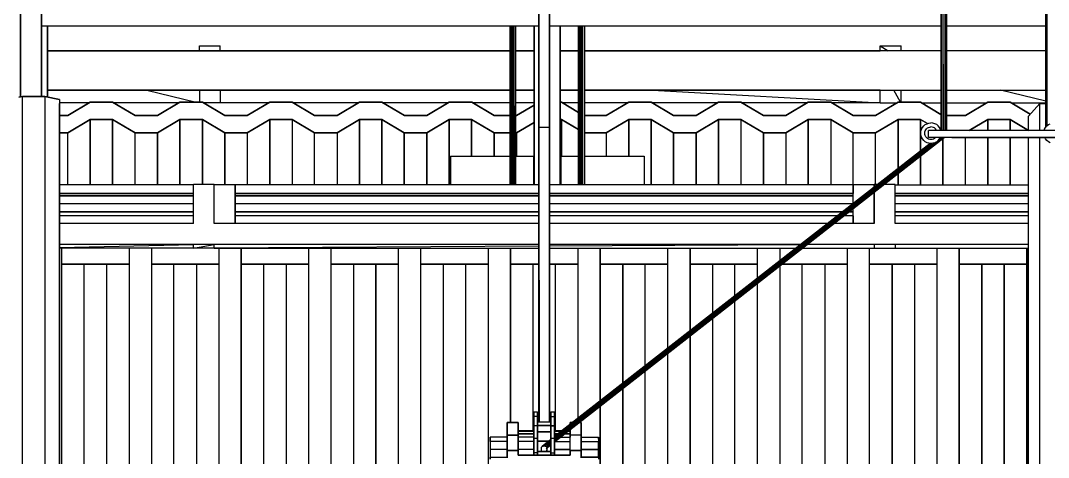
# Model space of a CAD drawing. Extents: x -32 to 51.8, y -51.6 to -5.5.
# Drawn here: x 13.273 to 17.199, y -44.382 to -42.713 of the extents above; entities that cross this region are included whole.
import ezdxf

# ---------------------------------------------------------------- set-up
doc = ezdxf.new("R2010")
doc.units = 0
doc.header["$MEASUREMENT"] = 0
doc.layers.get('0').update_dxf_attribs({"linetype": 'CONTINUOUS'})
doc.layers.add('hachures', color=5, linetype='CONTINUOUS')

msp = doc.modelspace()

# ---------------------------------------------------------------- linework, layer by layer
for p, q in [((16.7887, -38.574), (16.7879, -43.1327)), ((16.7918, -38.574), (16.7879, -43.1328)), ((16.792, -38.574), (16.7912, -43.1334)), ((16.7996, -38.574), (16.7912, -43.1334)), ((16.7999, -38.574), (16.7991, -43.1334)), ((16.7992, -43.1334), (16.8075, -38.574)), ((16.8071, -43.1334), (16.811, -38.574)), ((16.8071, -43.1334), (16.8079, -38.574)), ((16.8104, -43.1334), (16.8111, -38.574)), ((17.1877, -38.574), (17.1887, -43.1209)), ((17.1887, -43.1208), (17.1908, -38.574)), ((17.1909, -38.574), (17.192, -43.1169)), ((17.1986, -38.574), (17.1921, -43.1168)), ((15.253, -43.1207), (15.253, -41.2391)), ((15.253, -41.2391), (15.253, -43.1207)), ((15.2926, -43.1207), (15.2926, -41.2391)), ((15.2926, -41.2391), (15.2926, -43.1207)), ((15.253, -41.2813), (15.253, -43.0952)), ((13.2728, -42.4833), (13.2728, -43.0049)), ((13.2728, -42.4833), (13.2728, -43.0049)), ((13.2728, -43.0049), (13.2728, -42.4833)), ((15.253, -43.0952), (15.253, -42.5372)), ((13.3528, -42.6379), (13.3528, -43.0038)), ((13.3528, -43.0038), (13.3528, -42.6379)), ((13.3528, -42.6379), (13.3528, -43.0038)), ((15.253, -42.6379), (15.253, -43.1375)), ((13.2728, -42.7353), (13.2728, -42.7353)), ((15.253, -42.7353), (13.3528, -42.7353)), ((13.3758, -42.7353), (13.3758, -43.0059)), ((13.3758, -42.7353), (13.3758, -42.8292)), ((13.3758, -43.0059), (13.3758, -42.7353)), ((15.1423, -43.3413), (15.1423, -42.7353)), ((15.1434, -42.7353), (15.1437, -43.3413)), ((15.1456, -43.3413), (15.1456, -42.7353)), ((15.1483, -42.7353), (15.1488, -43.3413)), ((15.1536, -43.3413), (15.1536, -42.7353)), ((15.1562, -42.7353), (15.1568, -43.3413)), ((15.1615, -42.7353), (15.1615, -43.3413)), ((15.1626, -42.7353), (15.1629, -43.3413)), ((15.1648, -43.3413), (15.1648, -42.7353)), ((15.2343, -42.7353), (15.2343, -43.3413)), ((15.2343, -43.3413), (15.2343, -42.7353)), ((15.2343, -43.3413), (15.2343, -42.7353)), ((16.788, -42.7353), (15.2926, -42.7353)), ((15.3343, -42.7353), (15.3343, -43.3413)), ((15.3343, -43.3413), (15.3343, -42.7353)), ((15.4038, -43.3413), (15.4038, -42.7353)), ((15.4038, -43.3413), (15.4038, -42.7353)), ((15.4071, -42.7353), (15.4071, -43.3413)), ((15.4118, -43.3413), (15.4124, -42.7353)), ((15.415, -42.7353), (15.415, -43.3413)), ((15.415, -42.7353), (15.415, -43.3413)), ((15.4197, -43.3413), (15.4203, -42.7353)), ((15.4206, -43.3413), (15.4206, -42.7353)), ((15.4263, -42.7353), (15.4263, -43.3413)), ((15.4263, -42.7353), (15.4263, -43.3413)), ((17.1886, -42.7353), (16.8104, -42.7353)), ((13.3758, -42.8292), (13.3758, -42.9792)), ((14.0358, -42.8292), (13.3758, -42.8292)), ((13.3758, -42.9792), (13.3758, -42.8292)), ((13.3758, -42.8292), (14.0358, -42.8292)), ((13.9558, -42.8292), (13.9558, -42.8102)), ((13.9558, -42.8102), (14.0358, -42.8102)), ((14.0358, -42.8292), (14.0358, -42.8102)), ((14.1158, -42.8292), (14.0358, -42.8292)), ((14.0358, -42.8292), (14.1158, -42.8292)), ((15.1423, -42.8292), (14.1158, -42.8292)), ((14.1158, -42.8292), (15.1423, -42.8292)), ((15.2343, -42.8292), (15.1648, -42.8292)), ((15.1648, -42.8292), (15.2343, -42.8292)), ((15.4038, -42.8292), (15.3343, -42.8292)), ((15.3343, -42.8292), (15.4038, -42.8292)), ((16.4758, -42.8292), (15.4263, -42.8292)), ((15.4263, -42.8292), (16.4758, -42.8292)), ((16.5558, -42.8292), (16.4758, -42.8292)), ((16.4758, -42.8292), (16.5558, -42.8292)), ((16.5558, -42.8292), (16.5558, -42.8102)), ((16.5558, -42.8102), (16.5863, -42.8292)), ((16.5558, -42.8102), (16.6358, -42.8102)), ((16.7879, -42.8292), (16.5558, -42.8292)), ((16.6358, -42.8292), (16.6358, -42.8102)), ((17.1887, -42.8292), (16.8104, -42.8292)), ((13.3758, -42.9792), (14.0358, -42.9792)), ((14.0358, -42.9792), (13.3758, -42.9792)), ((13.3758, -42.9792), (13.3758, -43.0059)), ((13.7556, -42.9792), (13.9437, -43.0251)), ((13.9558, -42.9792), (13.9558, -43.0251)), ((14.0358, -42.9792), (14.1158, -42.9792)), ((14.1158, -42.9792), (14.0358, -42.9792)), ((14.0358, -42.9792), (14.0358, -43.028)), ((14.1158, -42.9792), (15.1423, -42.9792)), ((15.1423, -42.9792), (14.1158, -42.9792)), ((15.1648, -42.9792), (15.2343, -42.9792)), ((15.2343, -42.9792), (15.1648, -42.9792)), ((15.3343, -42.9792), (15.4038, -42.9792)), ((15.4038, -42.9792), (15.3343, -42.9792)), ((15.4263, -42.9792), (16.4758, -42.9792)), ((16.4758, -42.9792), (15.4263, -42.9792)), ((15.6862, -42.9792), (16.5558, -43.028)), ((16.4758, -42.9792), (16.5558, -42.9792)), ((16.5558, -42.9792), (16.4758, -42.9792)), ((16.5558, -42.9792), (16.7879, -42.9792)), ((16.5558, -43.028), (16.5558, -42.9792)), ((16.6341, -43.025), (16.6082, -42.9792)), ((16.6358, -43.025), (16.6358, -42.9792)), ((16.8104, -42.9792), (17.1887, -42.9792)), ((17.1887, -43.0214), (17.0156, -42.9792)), ((13.2662, -43.0058), (13.2804, -43.0038)), ((13.2804, -43.0038), (13.2662, -43.0058)), ((13.2804, -43.0038), (13.3661, -43.0038)), ((13.3661, -43.0038), (13.2804, -43.0038)), ((13.3661, -43.0038), (13.4214, -43.0156)), ((13.4214, -43.0156), (13.3661, -43.0038)), ((13.4214, -43.0156), (13.4214, -50.9044)), ((13.4214, -43.0156), (13.4215, -43.0307)), ((13.5338, -43.028), (13.4215, -43.028)), ((13.453, -43.0766), (13.5388, -43.0251)), ((13.5388, -43.0251), (13.453, -43.0766)), ((13.5388, -43.0251), (13.6245, -43.0251)), ((13.6245, -43.0251), (13.5388, -43.0251)), ((13.6245, -43.0251), (13.7102, -43.0766)), ((13.7102, -43.0766), (13.6245, -43.0251)), ((13.8767, -43.028), (13.6294, -43.028)), ((13.7959, -43.0766), (13.8816, -43.0251)), ((13.8816, -43.0251), (13.7959, -43.0766)), ((13.9673, -43.0251), (13.8816, -43.0251)), ((13.8816, -43.0251), (13.9673, -43.0251)), ((14.053, -43.0766), (13.9673, -43.0251)), ((13.9673, -43.0251), (14.053, -43.0766)), ((14.0358, -43.028), (13.9722, -43.028)), ((14.2195, -43.028), (14.0358, -43.028)), ((14.1388, -43.0766), (14.2245, -43.0251)), ((14.2245, -43.0251), (14.1388, -43.0766)), ((14.2245, -43.0251), (14.3102, -43.0251)), ((14.3102, -43.0251), (14.2245, -43.0251)), ((14.3102, -43.0251), (14.3959, -43.0766)), ((14.3959, -43.0766), (14.3102, -43.0251)), ((14.5624, -43.028), (14.3151, -43.028)), ((14.5673, -43.0251), (14.4816, -43.0766)), ((14.4816, -43.0766), (14.5673, -43.0251)), ((14.653, -43.0251), (14.5673, -43.0251)), ((14.5673, -43.0251), (14.653, -43.0251)), ((14.7388, -43.0766), (14.653, -43.0251)), ((14.653, -43.0251), (14.7388, -43.0766)), ((14.9053, -43.028), (14.658, -43.028)), ((14.8245, -43.0766), (14.9102, -43.0251)), ((14.9102, -43.0251), (14.8245, -43.0766)), ((14.9102, -43.0251), (14.9959, -43.0251)), ((14.9959, -43.0251), (14.9102, -43.0251)), ((14.9959, -43.0251), (15.0816, -43.0766)), ((15.0816, -43.0766), (14.9959, -43.0251)), ((15.1423, -43.028), (15.0008, -43.028)), ((15.2343, -43.028), (15.1648, -43.028)), ((15.3388, -43.0251), (15.3343, -43.0251)), ((15.3343, -43.0251), (15.3388, -43.0251)), ((15.4038, -43.0641), (15.3388, -43.0251)), ((15.3388, -43.0251), (15.4038, -43.0641)), ((15.4038, -43.028), (15.3437, -43.028)), ((15.591, -43.028), (15.4263, -43.028)), ((15.5102, -43.0766), (15.5959, -43.025)), ((15.5959, -43.0251), (15.5102, -43.0766)), ((15.5959, -43.025), (15.6816, -43.025)), ((15.6816, -43.0251), (15.5959, -43.0251)), ((15.6816, -43.025), (15.7673, -43.0766)), ((15.7673, -43.0766), (15.6816, -43.0251)), ((15.9338, -43.028), (15.6865, -43.028)), ((15.853, -43.0766), (15.9388, -43.025)), ((15.9388, -43.0251), (15.853, -43.0766)), ((15.9388, -43.025), (16.0245, -43.025)), ((16.0245, -43.0251), (15.9388, -43.0251)), ((16.0245, -43.025), (16.1102, -43.0766)), ((16.1102, -43.0766), (16.0245, -43.0251)), ((16.2767, -43.028), (16.0294, -43.028)), ((16.1959, -43.0766), (16.2816, -43.025)), ((16.2816, -43.0251), (16.1959, -43.0766)), ((16.2816, -43.025), (16.3673, -43.025)), ((16.3673, -43.0251), (16.2816, -43.0251)), ((16.3673, -43.025), (16.453, -43.0766)), ((16.453, -43.0766), (16.3673, -43.0251)), ((16.5558, -43.028), (16.3723, -43.028)), ((16.5388, -43.0766), (16.6245, -43.025)), ((16.6245, -43.0251), (16.5388, -43.0766)), ((16.5558, -43.028), (16.6195, -43.028)), ((16.6245, -43.025), (16.7102, -43.025)), ((16.7102, -43.0251), (16.6245, -43.0251)), ((16.7102, -43.025), (16.7879, -43.0717)), ((16.7879, -43.0718), (16.7102, -43.0251)), ((16.7151, -43.028), (16.7879, -43.028)), ((16.8104, -43.028), (16.9624, -43.028)), ((16.8816, -43.0765), (16.9673, -43.025)), ((16.9673, -43.0251), (16.8816, -43.0766)), ((16.9673, -43.025), (17.053, -43.025)), ((17.053, -43.0251), (16.9673, -43.0251)), ((17.053, -43.025), (17.1292, -43.0708)), ((17.1292, -43.0708), (17.053, -43.0251)), ((17.058, -43.028), (17.1887, -43.028)), ((13.4215, -43.0307), (13.4215, -50.9195)), ((13.4215, -50.9195), (13.4215, -43.0307)), ((15.1673, -43.0766), (15.2343, -43.0363)), ((15.2343, -43.0363), (15.1673, -43.0766)), ((15.253, -43.0952), (15.253, -43.0311)), ((17.1661, -43.0298), (17.1226, -43.0782)), ((17.1226, -43.0783), (17.1661, -43.0298)), ((17.1887, -43.0298), (17.1661, -43.0298)), ((17.1661, -43.1334), (17.1661, -43.0298)), ((17.1661, -43.0298), (17.1887, -43.0298)), ((13.4215, -43.0766), (13.453, -43.0766)), ((13.453, -43.0766), (13.4215, -43.0766)), ((13.4529, -43.1426), (13.5386, -43.0911)), ((13.5386, -43.0911), (13.4529, -43.1426)), ((13.6243, -43.0911), (13.5386, -43.0911)), ((13.5386, -43.0911), (13.6243, -43.0911)), ((13.5388, -43.0911), (13.5388, -43.0911)), ((13.5388, -43.0911), (13.5388, -43.0911)), ((13.7101, -43.1426), (13.6243, -43.0911)), ((13.6243, -43.0911), (13.7101, -43.1426)), ((13.6245, -43.0912), (13.6245, -43.0912)), ((13.6245, -43.0912), (13.6245, -43.0912)), ((13.7102, -43.0766), (13.7959, -43.0766)), ((13.7959, -43.0766), (13.7102, -43.0766)), ((13.8815, -43.0911), (13.7958, -43.1426)), ((13.7958, -43.1426), (13.8815, -43.0911)), ((13.9672, -43.0911), (13.8815, -43.0911)), ((13.8815, -43.0911), (13.9672, -43.0911)), ((13.8816, -43.0911), (13.8816, -43.0911)), ((13.8816, -43.0911), (13.8816, -43.0911)), ((14.0529, -43.1426), (13.9672, -43.0911)), ((13.9672, -43.0911), (14.0529, -43.1426)), ((13.9673, -43.0912), (13.9673, -43.0912)), ((14.053, -43.0766), (14.1388, -43.0766)), ((14.1388, -43.0766), (14.053, -43.0766)), ((14.1386, -43.1426), (14.2243, -43.0911)), ((14.2243, -43.0911), (14.1386, -43.1426)), ((14.2243, -43.0911), (14.3101, -43.0911)), ((14.3101, -43.0911), (14.2243, -43.0911)), ((14.2245, -43.0911), (14.2245, -43.0911)), ((14.3101, -43.0911), (14.3958, -43.1426)), ((14.3958, -43.1426), (14.3101, -43.0911)), ((14.3102, -43.0912), (14.3102, -43.0912)), ((14.3102, -43.0912), (14.3102, -43.0912)), ((14.4816, -43.0766), (14.3959, -43.0766)), ((14.3959, -43.0766), (14.4816, -43.0766)), ((14.4815, -43.1426), (14.5672, -43.0911)), ((14.5672, -43.0911), (14.4815, -43.1426)), ((14.6529, -43.0911), (14.5672, -43.0911)), ((14.5672, -43.0911), (14.6529, -43.0911)), ((14.5673, -43.0911), (14.5673, -43.0911)), ((14.7386, -43.1426), (14.6529, -43.0911)), ((14.6529, -43.0911), (14.7386, -43.1426)), ((14.653, -43.0912), (14.653, -43.0912)), ((14.7388, -43.0766), (14.8245, -43.0766)), ((14.8245, -43.0766), (14.7388, -43.0766)), ((14.9101, -43.0911), (14.8243, -43.1426)), ((14.8243, -43.1426), (14.9101, -43.0911)), ((14.9958, -43.0911), (14.9101, -43.0911)), ((14.9101, -43.0911), (14.9958, -43.0911)), ((14.9102, -43.0911), (14.9102, -43.0911)), ((14.9102, -43.0911), (14.9102, -43.0911)), ((15.0815, -43.1426), (14.9958, -43.0911)), ((14.9958, -43.0911), (15.0815, -43.1426)), ((14.9959, -43.0912), (14.9959, -43.0912)), ((14.9959, -43.0912), (14.9959, -43.0912)), ((15.0816, -43.0766), (15.1423, -43.0766)), ((15.1423, -43.0766), (15.0816, -43.0766)), ((15.1648, -43.0766), (15.1673, -43.0766)), ((15.1673, -43.0766), (15.1648, -43.0766)), ((15.1672, -43.1426), (15.2343, -43.1023)), ((15.2343, -43.1023), (15.1672, -43.1426)), ((15.253, -43.0952), (15.253, -43.0952)), ((15.253, -43.1375), (15.253, -43.0952)), ((15.3386, -43.0911), (15.3343, -43.0911)), ((15.3343, -43.0911), (15.3386, -43.0911)), ((15.3386, -43.2317), (15.3386, -43.0911)), ((15.3386, -43.0911), (15.4038, -43.1302)), ((15.4038, -43.1302), (15.3386, -43.0911)), ((15.3388, -43.0912), (15.3388, -43.0912)), ((15.4263, -43.0766), (15.5102, -43.0766)), ((15.5102, -43.0766), (15.4263, -43.0766)), ((15.5101, -43.1426), (15.5958, -43.0911)), ((15.5958, -43.0911), (15.5101, -43.1426)), ((15.6815, -43.0911), (15.5958, -43.0911)), ((15.5958, -43.0911), (15.6815, -43.0911)), ((15.5959, -43.0911), (15.5959, -43.0911)), ((15.5959, -43.0911), (15.5959, -43.0911)), ((15.7672, -43.1426), (15.6815, -43.0911)), ((15.6815, -43.0911), (15.7672, -43.1426)), ((15.6816, -43.0912), (15.6816, -43.0912)), ((15.6816, -43.0912), (15.6816, -43.0912)), ((15.7673, -43.0766), (15.853, -43.0766)), ((15.853, -43.0766), (15.7673, -43.0766)), ((15.9386, -43.0911), (15.8529, -43.1426)), ((15.8529, -43.1426), (15.9386, -43.0911)), ((15.9386, -43.0911), (16.0243, -43.0911)), ((16.0243, -43.0911), (15.9386, -43.0911)), ((15.9388, -43.0911), (15.9388, -43.0911)), ((15.9388, -43.0911), (15.9388, -43.0911)), ((16.0243, -43.0911), (16.1101, -43.1426)), ((16.1101, -43.1426), (16.0243, -43.0911)), ((16.0245, -43.0912), (16.0245, -43.0912)), ((16.0245, -43.0912), (16.0245, -43.0912)), ((16.1102, -43.0766), (16.1959, -43.0766)), ((16.1959, -43.0766), (16.1102, -43.0766)), ((16.1958, -43.1426), (16.2815, -43.0911)), ((16.2815, -43.0911), (16.1958, -43.1426)), ((16.2815, -43.0911), (16.3672, -43.0911)), ((16.3672, -43.0911), (16.2815, -43.0911)), ((16.2816, -43.0911), (16.2816, -43.0911)), ((16.2816, -43.0911), (16.2816, -43.0911)), ((16.3672, -43.0911), (16.4529, -43.1426)), ((16.4529, -43.1426), (16.3672, -43.0911)), ((16.3673, -43.0912), (16.3673, -43.0912)), ((16.3673, -43.0912), (16.3673, -43.0912)), ((16.453, -43.0766), (16.5388, -43.0766)), ((16.5388, -43.0766), (16.453, -43.0766)), ((16.5386, -43.1426), (16.6243, -43.0911)), ((16.6243, -43.0911), (16.5386, -43.1426)), ((16.7101, -43.0911), (16.6243, -43.0911)), ((16.6243, -43.0911), (16.7101, -43.0911)), ((16.6245, -43.0911), (16.6245, -43.0911)), ((16.7364, -43.1069), (16.7101, -43.0911)), ((16.7101, -43.212), (16.7101, -43.0911)), ((16.7101, -43.0911), (16.7364, -43.1069)), ((16.7102, -43.0912), (16.7102, -43.0912)), ((16.7102, -43.0912), (16.7102, -43.0912)), ((16.7283, -43.1109), (16.7351, -43.1073)), ((16.7351, -43.1073), (16.7425, -43.105)), ((16.7425, -43.105), (16.7502, -43.1043)), ((16.7579, -43.105), (16.7502, -43.1043)), ((16.7653, -43.1073), (16.7579, -43.105)), ((16.7721, -43.1109), (16.7653, -43.1073)), ((16.8104, -43.0765), (16.8816, -43.0765)), ((16.8816, -43.0766), (16.8104, -43.0766)), ((16.8967, -43.1334), (16.9672, -43.0911)), ((16.9672, -43.0911), (16.8967, -43.1334)), ((17.0529, -43.0911), (16.9672, -43.0911)), ((16.9672, -43.0911), (17.0529, -43.0911)), ((16.9673, -43.0911), (16.9673, -43.0911)), ((16.9673, -43.0911), (16.9673, -43.0911)), ((17.1226, -43.133), (17.0529, -43.0911)), ((17.0529, -43.0911), (17.1226, -43.133)), ((17.053, -43.0912), (17.053, -43.0912)), ((17.053, -43.0912), (17.053, -43.0912)), ((17.1226, -43.0782), (17.1226, -43.0783)), ((17.1226, -43.1334), (17.1226, -43.0783)), ((17.1988, -43.1109), (17.2056, -43.1073)), ((13.4215, -43.1426), (13.4529, -43.1426)), ((13.4529, -43.1426), (13.4215, -43.1426)), ((13.453, -43.1425), (13.453, -43.1425)), ((13.453, -43.1425), (13.453, -43.1425)), ((13.7958, -43.1426), (13.7101, -43.1426)), ((13.7101, -43.1426), (13.7958, -43.1426)), ((13.7102, -43.1426), (13.7102, -43.1426)), ((13.7102, -43.1426), (13.7102, -43.1426)), ((13.7959, -43.1425), (13.7959, -43.1425)), ((13.7959, -43.1425), (13.7959, -43.1425)), ((14.0529, -43.1426), (14.1386, -43.1426)), ((14.1386, -43.1426), (14.0529, -43.1426)), ((14.053, -43.1426), (14.053, -43.1426)), ((14.053, -43.1426), (14.053, -43.1426)), ((14.1388, -43.1425), (14.1388, -43.1425)), ((14.1388, -43.1425), (14.1388, -43.1425)), ((14.3958, -43.1426), (14.4815, -43.1426)), ((14.4815, -43.1426), (14.3958, -43.1426)), ((14.3959, -43.1426), (14.3959, -43.1426)), ((14.3959, -43.1426), (14.3959, -43.1426)), ((14.4816, -43.1425), (14.4816, -43.1425)), ((14.8243, -43.1426), (14.7386, -43.1426)), ((14.7386, -43.1426), (14.8243, -43.1426)), ((14.7388, -43.1426), (14.7388, -43.1426)), ((14.7388, -43.1426), (14.7388, -43.1426)), ((14.8245, -43.1425), (14.8245, -43.1425)), ((14.8245, -43.1425), (14.8245, -43.1425)), ((15.0815, -43.2317), (15.0815, -43.1426)), ((15.0815, -43.1426), (15.1423, -43.1426)), ((15.1423, -43.1426), (15.0815, -43.1426)), ((15.0816, -43.1426), (15.0816, -43.1426)), ((15.0816, -43.1426), (15.0816, -43.1426)), ((15.1648, -43.1426), (15.1672, -43.1426)), ((15.1672, -43.1426), (15.1648, -43.1426)), ((15.1672, -43.1426), (15.1672, -43.2317)), ((15.1673, -43.1425), (15.1673, -43.1425)), ((15.1673, -43.1425), (15.1673, -43.1425)), ((15.253, -43.1207), (15.253, -44.2463)), ((15.253, -43.1375), (15.253, -43.1629)), ((15.253, -43.1629), (15.253, -43.1375)), ((15.2531, -44.2463), (15.253, -43.1207)), ((15.253, -43.1207), (15.2926, -43.1207)), ((15.2926, -44.2463), (15.2926, -43.1207)), ((15.2926, -43.1207), (15.2926, -44.2463)), ((15.4263, -43.1426), (15.5101, -43.1426)), ((15.5101, -43.1426), (15.4263, -43.1426)), ((15.5102, -43.1425), (15.5102, -43.1425)), ((15.5102, -43.1425), (15.5102, -43.1425)), ((15.8529, -43.1426), (15.7672, -43.1426)), ((15.7672, -43.1426), (15.8529, -43.1426)), ((15.7673, -43.1426), (15.7673, -43.1426)), ((15.7673, -43.1426), (15.7673, -43.1426)), ((15.853, -43.1425), (15.853, -43.1425)), ((15.853, -43.1425), (15.853, -43.1425)), ((16.1101, -43.1426), (16.1958, -43.1426)), ((16.1958, -43.1426), (16.1101, -43.1426)), ((16.1102, -43.1426), (16.1102, -43.1426)), ((16.1102, -43.1426), (16.1102, -43.1426)), ((16.1959, -43.1425), (16.1959, -43.1425)), ((16.1959, -43.1425), (16.1959, -43.1425)), ((16.4529, -43.1426), (16.5386, -43.1426)), ((16.5386, -43.1426), (16.4529, -43.1426)), ((16.453, -43.1426), (16.453, -43.1426)), ((16.453, -43.1426), (16.453, -43.1426)), ((16.5388, -43.1425), (16.5388, -43.1425)), ((16.5388, -43.1425), (16.5388, -43.1425)), ((16.7108, -43.1437), (16.7116, -43.136)), ((16.7116, -43.1514), (16.7108, -43.1437)), ((16.7116, -43.136), (16.7138, -43.1286)), ((16.7138, -43.1286), (16.7174, -43.1218)), ((16.7174, -43.1218), (16.7223, -43.1158)), ((16.7223, -43.1158), (16.7283, -43.1109)), ((16.7262, -43.1437), (16.7267, -43.139)), ((16.7267, -43.1484), (16.7262, -43.1437)), ((16.7267, -43.139), (16.7281, -43.1345)), ((16.7281, -43.1345), (16.7303, -43.1304)), ((16.7303, -43.1304), (16.7333, -43.1268)), ((16.7333, -43.1268), (16.7369, -43.1238)), ((16.7369, -43.1238), (16.741, -43.1216)), ((16.741, -43.1216), (16.7455, -43.1202)), ((17.2404, -43.1334), (16.741, -43.1334)), ((16.741, -43.1605), (16.741, -43.1334)), ((16.7455, -43.1202), (16.7502, -43.1197)), ((16.7549, -43.1202), (16.7502, -43.1197)), ((16.7594, -43.1216), (16.7549, -43.1202)), ((16.7636, -43.1238), (16.7594, -43.1216)), ((16.7672, -43.1268), (16.7636, -43.1238)), ((16.7702, -43.1304), (16.7672, -43.1268)), ((16.7718, -43.1334), (16.7702, -43.1304)), ((16.7781, -43.1158), (16.7721, -43.1109)), ((16.783, -43.1218), (16.7781, -43.1158)), ((16.7866, -43.1286), (16.783, -43.1218)), ((16.7881, -43.1334), (16.7866, -43.1286)), ((17.1828, -43.1334), (17.1843, -43.1286)), ((17.1843, -43.1286), (17.188, -43.1218)), ((17.188, -43.1218), (17.1929, -43.1158)), ((17.1929, -43.1158), (17.1988, -43.1109)), ((15.253, -44.2463), (15.253, -43.1629)), ((15.253, -43.1629), (15.2531, -44.2463)), ((15.3127, -44.323), (16.8002, -43.1605)), ((15.3127, -44.3216), (16.8002, -43.1605)), ((15.3127, -44.3216), (16.7994, -43.1605)), ((15.3127, -44.3151), (16.7993, -43.1605)), ((16.77, -43.1776), (15.3127, -44.315)), ((15.3127, -44.3074), (16.7692, -43.178)), ((16.7535, -43.1828), (15.3127, -44.3028)), ((15.3127, -44.3072), (16.7537, -43.1828)), ((16.7474, -43.1829), (15.3127, -44.3026)), ((16.7138, -43.1588), (16.7116, -43.1514)), ((16.7174, -43.1656), (16.7138, -43.1588)), ((16.7223, -43.1716), (16.7174, -43.1656)), ((16.7283, -43.1765), (16.7223, -43.1716)), ((16.7281, -43.1529), (16.7267, -43.1484)), ((16.7303, -43.157), (16.7281, -43.1529)), ((16.7351, -43.1801), (16.7283, -43.1765)), ((16.7333, -43.1607), (16.7303, -43.157)), ((16.7369, -43.1637), (16.7333, -43.1607)), ((16.7425, -43.1824), (16.7351, -43.1801)), ((16.741, -43.1659), (16.7369, -43.1637)), ((17.1535, -43.1605), (16.741, -43.1605)), ((16.8177, -43.1605), (16.741, -43.1605)), ((16.7455, -43.1672), (16.741, -43.1659)), ((16.7502, -43.1831), (16.7425, -43.1824)), ((16.7502, -43.1677), (16.7455, -43.1672)), ((16.7549, -43.1672), (16.7502, -43.1677)), ((16.7579, -43.1824), (16.7502, -43.1831)), ((16.7594, -43.1659), (16.7549, -43.1672)), ((16.7653, -43.1801), (16.7579, -43.1824)), ((16.7636, -43.1637), (16.7594, -43.1659)), ((16.7672, -43.1607), (16.7636, -43.1637)), ((16.7721, -43.1765), (16.7653, -43.1801)), ((16.7673, -43.1605), (16.7672, -43.1607)), ((16.7781, -43.1716), (16.7721, -43.1765)), ((16.7781, -43.1716), (16.783, -43.1656)), ((16.792, -43.1605), (16.7787, -43.1708)), ((16.7791, -43.1704), (16.7919, -43.1605)), ((16.783, -43.1656), (16.7857, -43.1605)), ((16.8293, -43.1605), (17.1535, -43.1605)), ((17.1227, -46.7961), (17.1226, -43.1605)), ((17.1638, -43.1605), (17.1535, -43.1605)), ((17.1535, -43.1605), (17.1638, -43.1605)), ((17.2404, -43.1605), (17.1638, -43.1605)), ((17.1638, -43.1605), (17.2404, -43.1605)), ((17.1661, -46.7477), (17.1661, -43.1605)), ((17.188, -43.1656), (17.1852, -43.1605)), ((17.1929, -43.1716), (17.188, -43.1656)), ((17.1988, -43.1765), (17.1929, -43.1716)), ((17.2056, -43.1801), (17.1988, -43.1765)), ((14.9144, -43.3413), (14.9144, -43.2317)), ((14.9144, -43.2317), (14.9144, -43.3413)), ((14.9144, -43.2317), (14.9144, -43.2317)), ((14.9144, -43.3413), (14.9144, -43.2317)), ((14.9144, -43.2317), (15.1423, -43.2317)), ((14.9144, -43.2317), (14.9144, -43.2317)), ((15.1648, -43.2317), (15.2324, -43.2317)), ((15.2324, -43.2317), (15.2324, -43.3413)), ((15.2324, -43.2317), (15.2324, -43.3413)), ((15.3362, -43.2317), (15.4038, -43.2317)), ((15.3362, -43.3413), (15.3362, -43.2317)), ((15.3362, -43.2317), (15.3362, -43.2317)), ((15.3362, -43.3413), (15.3362, -43.2317)), ((15.3362, -43.2317), (15.3362, -43.3413)), ((15.3362, -43.2317), (15.3362, -43.2317)), ((15.4263, -43.2317), (15.6542, -43.2317)), ((15.6542, -43.2317), (15.6542, -43.3413)), ((16.6243, -43.2979), (16.6243, -43.3413)), ((13.9328, -43.3413), (13.4215, -43.3413)), ((13.9328, -43.4889), (13.9328, -43.3396)), ((14.0128, -43.3396), (13.9328, -43.3396)), ((14.0128, -43.4889), (14.0128, -43.3396)), ((14.0928, -43.3413), (14.0128, -43.3413)), ((15.2531, -43.3413), (14.0928, -43.3413)), ((14.0928, -43.4889), (14.0928, -43.3413)), ((14.0928, -43.3413), (14.0928, -43.4889)), ((16.4528, -43.3413), (15.2926, -43.3413)), ((16.4528, -43.3413), (16.4528, -43.3413)), ((16.5328, -43.3413), (16.4528, -43.3413)), ((16.4528, -43.3413), (16.4528, -43.3413)), ((16.4528, -43.3413), (16.4528, -43.3413)), ((16.4528, -43.4128), (16.4528, -43.3413)), ((16.4528, -43.3738), (16.4528, -43.3413)), ((16.4528, -43.3413), (16.4528, -43.3738)), ((16.5466, -43.3396), (16.5328, -43.3396)), ((16.5328, -43.3503), (16.5328, -43.3396)), ((16.5328, -43.3413), (16.5328, -43.3413)), ((16.5328, -43.3503), (16.5328, -43.3413)), ((16.5328, -43.3413), (16.5328, -43.3503)), ((16.6128, -43.3396), (16.5711, -43.3396)), ((16.6128, -43.4889), (16.6128, -43.3396)), ((16.6128, -43.3413), (17.1226, -43.3413)), ((13.9328, -43.3738), (13.4215, -43.3738)), ((13.4215, -43.3738), (13.9328, -43.3738)), ((15.2531, -43.3738), (14.0928, -43.3738)), ((14.0928, -43.3738), (15.2531, -43.3738)), ((16.4528, -43.3738), (15.2926, -43.3738)), ((15.2926, -43.3738), (16.4528, -43.3738)), ((16.5328, -43.4889), (16.5328, -43.3695)), ((16.5328, -43.3695), (16.5328, -43.4889)), ((16.5328, -43.4889), (16.5328, -43.3695)), ((16.5328, -43.3738), (16.5328, -43.3738)), ((16.5328, -43.3738), (16.5328, -43.3738)), ((17.1226, -43.3738), (16.6128, -43.3738)), ((16.6128, -43.3738), (17.1226, -43.3738)), ((13.9328, -43.3834), (13.4215, -43.3834)), ((13.4215, -43.3834), (13.9328, -43.3834)), ((13.4215, -43.4123), (13.9328, -43.4123)), ((15.2531, -43.3834), (14.0928, -43.3834)), ((14.0928, -43.3834), (15.2531, -43.3834)), ((14.0928, -43.4123), (15.2531, -43.4123)), ((16.4528, -43.3834), (15.2926, -43.3834)), ((15.2926, -43.3834), (16.4528, -43.3834)), ((15.2926, -43.4123), (16.4528, -43.4123)), ((16.5328, -43.3834), (16.5328, -43.3834)), ((16.5328, -43.3834), (16.5328, -43.3834)), ((16.5328, -43.4123), (16.5328, -43.4123)), ((17.1226, -43.3834), (16.6128, -43.3834)), ((16.6128, -43.3834), (17.1226, -43.3834)), ((16.6128, -43.4123), (17.1226, -43.4123)), ((13.4215, -43.4435), (13.9328, -43.4435)), ((13.9328, -43.4435), (13.4215, -43.4435)), ((13.9328, -43.4588), (13.4215, -43.4588)), ((14.0928, -43.4435), (15.2531, -43.4435)), ((15.2531, -43.4435), (14.0928, -43.4435)), ((15.2531, -43.4588), (14.0928, -43.4588)), ((15.2926, -43.4435), (16.4134, -43.4435)), ((16.4134, -43.4435), (15.2926, -43.4435)), ((16.3939, -43.4588), (15.2926, -43.4588)), ((16.4528, -43.4588), (16.4185, -43.4588)), ((16.4381, -43.4435), (16.4528, -43.4435)), ((16.4528, -43.4435), (16.4381, -43.4435)), ((16.4528, -43.4889), (16.4528, -43.432)), ((16.4528, -43.4889), (16.4528, -43.4588)), ((16.4528, -43.4588), (16.4528, -43.4889)), ((16.5328, -43.4435), (16.5328, -43.4435)), ((16.5328, -43.4435), (16.5328, -43.4435)), ((16.5328, -43.4588), (16.5328, -43.4588)), ((16.6128, -43.4435), (17.1226, -43.4435)), ((17.1226, -43.4435), (16.6128, -43.4435)), ((17.1226, -43.4588), (16.6128, -43.4588)), ((13.9328, -43.4889), (13.4215, -43.4889)), ((15.2531, -43.4889), (14.0128, -43.4889)), ((16.3552, -43.4889), (15.2926, -43.4889)), ((16.5328, -43.4889), (16.38, -43.4889)), ((17.1226, -43.4889), (16.6128, -43.4889)), ((13.4215, -43.5809), (13.9328, -43.5686)), ((13.9328, -43.5686), (13.4215, -43.5686)), ((13.9328, -43.5826), (13.9328, -43.5686)), ((14.0128, -43.5686), (13.9328, -43.5686)), ((13.9328, -43.5826), (14.0128, -43.5686)), ((14.0128, -43.5826), (14.0128, -43.5686)), ((15.2531, -43.5686), (14.0128, -43.5686)), ((15.2531, -43.5757), (14.0128, -43.5826)), ((16.2532, -43.5686), (15.2926, -43.5686)), ((16.2512, -43.5702), (15.2926, -43.5755)), ((16.5328, -43.5686), (16.2762, -43.57)), ((16.5328, -43.5686), (16.278, -43.5686)), ((16.6128, -43.5686), (16.5328, -43.5686)), ((16.5328, -43.5686), (16.5328, -43.5826)), ((16.6128, -43.5686), (16.6128, -43.5826)), ((17.1226, -43.5686), (16.6128, -43.5686)), ((13.9328, -43.5826), (13.4215, -43.5826)), ((14.0128, -43.5826), (13.9328, -43.5826)), ((14.0128, -43.5826), (15.2531, -43.5826)), ((15.1442, -43.5826), (15.1442, -44.249)), ((15.2926, -43.5826), (16.2352, -43.5826)), ((16.2601, -43.5826), (16.5328, -43.5826)), ((16.5328, -43.5826), (16.6128, -43.5826)), ((16.6128, -43.5826), (17.1226, -43.5826)), ((17.1157, -46.1169), (17.1157, -43.5826)), ((13.6871, -43.6442), (13.4299, -43.6442)), ((13.4299, -43.6442), (13.6871, -43.6442)), ((14.0299, -43.6442), (13.7728, -43.6442)), ((13.7728, -43.6442), (14.0299, -43.6442)), ((14.3728, -43.6442), (14.1157, -43.6442)), ((14.1157, -43.6442), (14.3728, -43.6442)), ((14.7157, -43.6442), (14.4585, -43.6442)), ((14.4585, -43.6442), (14.7157, -43.6442)), ((15.0585, -43.6442), (14.8014, -43.6442)), ((14.8014, -43.6442), (15.0585, -43.6442)), ((15.2531, -43.6442), (15.1442, -43.6442)), ((15.1442, -43.6442), (15.2531, -43.6442)), ((15.4014, -43.6442), (15.2926, -43.6442)), ((15.2926, -43.6442), (15.4014, -43.6442)), ((15.7442, -43.6442), (15.4871, -43.6442)), ((15.4871, -43.6442), (15.7442, -43.6442)), ((16.0871, -43.6442), (15.83, -43.6442)), ((15.83, -43.6442), (16.0871, -43.6442)), ((16.43, -43.6442), (16.1812, -43.6442)), ((16.1812, -43.6442), (16.43, -43.6442)), ((16.7728, -43.6442), (16.5157, -43.6442)), ((16.5157, -43.6442), (16.7728, -43.6442)), ((17.1157, -43.6442), (16.8585, -43.6442)), ((16.8585, -43.6442), (17.1157, -43.6442)), ((15.2327, -44.2076), (15.2471, -44.2076)), ((15.2327, -44.2262), (15.2327, -44.2076)), ((15.2327, -44.2076), (15.2327, -44.2127)), ((15.2327, -44.2076), (15.2327, -44.2262)), ((15.2327, -44.2127), (15.2327, -44.2358)), ((15.2471, -44.2262), (15.2327, -44.2262)), ((15.2327, -44.2609), (15.2327, -44.2262)), ((15.2327, -44.2262), (15.2327, -44.2609)), ((15.2327, -44.2358), (15.2327, -44.2358)), ((15.2327, -44.2358), (15.2327, -44.2778)), ((15.2471, -44.2076), (15.2471, -44.2262)), ((15.2471, -44.2262), (15.2471, -44.2076)), ((15.2471, -44.2262), (15.2471, -44.2609)), ((15.2471, -44.2609), (15.2471, -44.2262)), ((15.2471, -44.2463), (15.2982, -44.2463)), ((15.2982, -44.2076), (15.3127, -44.2076)), ((15.2982, -44.2262), (15.2982, -44.2076)), ((15.2982, -44.2076), (15.2982, -44.2127)), ((15.2982, -44.2127), (15.2982, -44.2076)), ((15.2982, -44.2076), (15.2982, -44.2262)), ((15.2982, -44.2127), (15.2982, -44.2127)), ((15.2982, -44.2358), (15.2982, -44.2127)), ((15.2982, -44.2127), (15.2982, -44.2127)), ((15.2982, -44.2127), (15.2982, -44.2358)), ((15.2982, -44.2262), (15.3127, -44.2262)), ((15.2982, -44.2609), (15.2982, -44.2262)), ((15.2982, -44.2262), (15.2982, -44.2609)), ((15.2982, -44.2463), (15.2982, -44.2358)), ((15.2982, -44.2358), (15.2982, -44.2358)), ((15.2982, -44.2358), (15.2982, -44.2358)), ((15.2982, -44.2358), (15.2982, -44.2463)), ((15.2982, -44.2463), (15.2982, -44.2598)), ((15.3127, -44.2076), (15.3127, -44.2262)), ((15.3127, -44.2262), (15.3127, -44.2076)), ((15.3127, -44.2262), (15.3127, -44.2609)), ((15.3127, -44.2609), (15.3127, -44.2262)), ((15.1314, -44.2619), (15.1314, -44.249)), ((15.1314, -44.249), (15.1733, -44.249)), ((15.1314, -44.249), (15.1314, -44.2619)), ((15.1733, -44.249), (15.1314, -44.249)), ((15.1314, -44.249), (15.1314, -44.3045)), ((15.1314, -44.2972), (15.1314, -44.2619)), ((15.1314, -44.2619), (15.1314, -44.2972)), ((15.1314, -44.2807), (15.1314, -44.2807)), ((15.1314, -44.2807), (15.1314, -44.3045)), ((15.1314, -44.2918), (15.1314, -44.2814)), ((15.1314, -44.2814), (15.1314, -44.2814)), ((15.1733, -44.2619), (15.1733, -44.249)), ((15.1733, -44.249), (15.1733, -44.2619)), ((15.1733, -44.2972), (15.1733, -44.2619)), ((15.1733, -44.2619), (15.1733, -44.2619)), ((15.1733, -44.2619), (15.1733, -44.2972)), ((15.2327, -44.2807), (15.1733, -44.2807)), ((15.1733, -44.2814), (15.2327, -44.2814)), ((15.2471, -44.2609), (15.2327, -44.2609)), ((15.2327, -44.3103), (15.2327, -44.2609)), ((15.2327, -44.2778), (15.2327, -44.2609)), ((15.2327, -44.2609), (15.2327, -44.3103)), ((15.2327, -44.2778), (15.2327, -44.2778)), ((15.2327, -44.2778), (15.2327, -44.3045)), ((15.2327, -44.329), (15.2327, -44.2778)), ((15.2982, -44.2598), (15.2471, -44.2598)), ((15.2471, -44.2598), (15.2982, -44.2598)), ((15.2471, -44.2609), (15.2471, -44.3103)), ((15.2471, -44.3103), (15.2471, -44.2609)), ((15.2471, -44.2848), (15.2982, -44.2848)), ((15.2982, -44.2848), (15.2471, -44.2848)), ((15.2982, -44.2609), (15.3127, -44.2609)), ((15.2982, -44.3103), (15.2982, -44.2609)), ((15.3127, -44.2609), (15.2982, -44.2609)), ((15.2982, -44.2609), (15.2982, -44.3103)), ((15.3127, -44.2609), (15.3127, -44.2609)), ((15.3127, -44.2609), (15.3127, -44.3103)), ((15.3127, -44.3103), (15.3127, -44.2609)), ((15.3407, -44.2807), (15.3127, -44.2807)), ((15.3127, -44.2814), (15.3399, -44.2814)), ((15.3659, -44.2814), (15.3724, -44.2814)), ((15.3724, -44.2807), (15.3668, -44.2807)), ((15.3813, -44.249), (15.3724, -44.249)), ((15.3724, -44.249), (15.3724, -44.256)), ((15.3724, -44.256), (15.3724, -44.249)), ((15.3724, -44.249), (15.3813, -44.249)), ((15.3724, -44.2763), (15.3724, -44.3045)), ((15.3724, -44.2763), (15.3724, -44.2972)), ((15.3724, -44.2972), (15.3724, -44.2763)), ((15.3724, -44.2807), (15.3724, -44.2807)), ((15.3724, -44.2814), (15.3724, -44.2814)), ((15.4143, -44.249), (15.4073, -44.249)), ((15.4073, -44.249), (15.4143, -44.249)), ((15.4143, -44.249), (15.4143, -44.2619)), ((15.4143, -44.2619), (15.4143, -44.249)), ((15.4143, -44.249), (15.4143, -44.2972)), ((15.4143, -44.2619), (15.4143, -44.2972)), ((15.4143, -44.2972), (15.4143, -44.2619)), ((15.4143, -44.2918), (15.4143, -44.2807)), ((15.4143, -44.2807), (15.4143, -44.2972)), ((15.066, -44.3045), (15.066, -44.3207)), ((15.1314, -44.3045), (15.066, -44.3045)), ((15.066, -44.3045), (15.066, -44.313)), ((15.066, -44.3207), (15.066, -44.3045)), ((15.066, -44.313), (15.066, -44.313)), ((15.066, -44.313), (15.066, -44.313)), ((15.066, -44.313), (15.066, -44.3414)), ((15.066, -44.3207), (15.066, -44.3522)), ((15.1314, -44.3207), (15.066, -44.3207)), ((15.1733, -44.2972), (15.1314, -44.2972)), ((15.1314, -44.3551), (15.1314, -44.2972)), ((15.1314, -44.2972), (15.1733, -44.2972)), ((15.1314, -44.2972), (15.1314, -44.2972)), ((15.1314, -44.2972), (15.1314, -44.3551)), ((15.2327, -44.2918), (15.1733, -44.2918)), ((15.1733, -44.2918), (15.2327, -44.2918)), ((15.1733, -44.3551), (15.1733, -44.2972)), ((15.1733, -44.2972), (15.1733, -44.2972)), ((15.1733, -44.2972), (15.1733, -44.3551)), ((15.2327, -44.3045), (15.1733, -44.3045)), ((15.2327, -44.3207), (15.1733, -44.3207)), ((15.2327, -44.313), (15.2327, -44.3045)), ((15.2327, -44.3045), (15.2327, -44.3207)), ((15.2471, -44.3103), (15.2327, -44.3103)), ((15.2327, -44.3646), (15.2327, -44.3103)), ((15.2327, -44.3103), (15.2327, -44.3646)), ((15.2327, -44.3207), (15.2327, -44.3522)), ((15.2471, -44.3646), (15.2471, -44.3103)), ((15.2471, -44.3103), (15.2471, -44.3646)), ((15.2898, -44.3205), (15.2471, -44.3205)), ((15.2471, -44.3205), (15.2898, -44.3205)), ((15.2982, -44.3139), (15.265, -44.3398)), ((15.2982, -44.314), (15.265, -44.3398)), ((15.273, -44.3381), (15.2982, -44.3184)), ((15.273, -44.3381), (15.2982, -44.3185)), ((15.3127, -44.3103), (15.2982, -44.3103)), ((15.2982, -44.3646), (15.2982, -44.3103)), ((15.2982, -44.3103), (15.2982, -44.3646)), ((15.3265, -44.2918), (15.3127, -44.2918)), ((15.3127, -44.2918), (15.3265, -44.2918)), ((15.3127, -44.3103), (15.3127, -44.3646)), ((15.3127, -44.3646), (15.3127, -44.3103)), ((15.3156, -44.3207), (15.3724, -44.3207)), ((15.3364, -44.3045), (15.3724, -44.3045)), ((15.3724, -44.2918), (15.3526, -44.2918)), ((15.3526, -44.2918), (15.3724, -44.2918)), ((15.3724, -44.3045), (15.3724, -44.2918)), ((15.3724, -44.2918), (15.3724, -44.3045)), ((15.3724, -44.3551), (15.3724, -44.2972)), ((15.4143, -44.2972), (15.3724, -44.2972)), ((15.4143, -44.2972), (15.4143, -44.3551)), ((15.4143, -44.3551), (15.4143, -44.2972)), ((15.4143, -44.3045), (15.4797, -44.3045)), ((15.4143, -44.3207), (15.4797, -44.3207)), ((15.4797, -44.3045), (15.4797, -44.3207)), ((15.4797, -44.313), (15.4797, -44.3045)), ((15.4797, -44.3207), (15.4797, -44.3522)), ((15.4797, -44.3522), (15.4797, -44.3207)), ((15.066, -44.3414), (15.066, -44.3414)), ((15.066, -44.3414), (15.066, -44.3729)), ((15.066, -44.3522), (15.066, -44.3806)), ((15.1314, -44.3522), (15.066, -44.3522)), ((15.1733, -44.3551), (15.1314, -44.3551)), ((15.1314, -44.3551), (15.1314, -44.3735)), ((15.1314, -44.3739), (15.1314, -44.3555)), ((15.1314, -44.3555), (15.1733, -44.3555)), ((15.2327, -44.3522), (15.1733, -44.3522)), ((15.1733, -44.3735), (15.1733, -44.3551)), ((15.1733, -44.3555), (15.1733, -44.3735)), ((15.2327, -44.329), (15.2327, -44.329)), ((15.2327, -44.3735), (15.2327, -44.329)), ((15.2327, -44.3522), (15.2327, -44.3735)), ((15.2982, -44.3596), (15.2471, -44.3596)), ((15.2471, -44.3596), (15.2982, -44.3596)), ((15.2617, -44.3438), (15.265, -44.3398)), ((15.2617, -44.3438), (15.2617, -44.3596)), ((15.265, -44.3398), (15.273, -44.3381)), ((15.273, -44.3381), (15.2809, -44.3398)), ((15.2982, -44.3263), (15.2809, -44.3398)), ((15.2809, -44.3398), (15.2982, -44.3264)), ((15.2809, -44.3478), (15.2982, -44.3343)), ((15.2809, -44.3398), (15.2842, -44.3438)), ((15.2842, -44.3438), (15.2809, -44.3478)), ((15.2835, -44.3596), (15.2841, -44.3453)), ((15.2842, -44.3438), (15.2982, -44.3329)), ((15.2842, -44.3438), (15.2982, -44.3329)), ((15.2842, -44.3596), (15.2842, -44.3452)), ((15.2982, -44.3343), (15.2982, -44.3596)), ((15.3127, -44.3522), (15.3724, -44.3522)), ((15.3724, -44.3522), (15.3127, -44.3522)), ((15.3724, -44.3551), (15.3724, -44.3735)), ((15.4143, -44.3551), (15.3724, -44.3551)), ((15.3724, -44.3735), (15.3724, -44.3555)), ((15.3724, -44.3555), (15.4143, -44.3555)), ((15.4143, -44.3522), (15.4797, -44.3522)), ((15.4797, -44.3522), (15.4143, -44.3522)), ((15.4143, -44.3735), (15.4143, -44.3551)), ((15.4143, -44.3555), (15.4143, -44.3739)), ((15.4797, -44.3522), (15.4797, -44.3522)), ((15.4797, -44.3522), (15.4797, -44.3806)), ((15.4797, -44.3806), (15.4797, -44.3522)), ((15.066, -44.3729), (15.066, -44.3729)), ((15.066, -44.3729), (15.066, -44.3892)), ((15.066, -44.3806), (15.066, -44.3892)), ((15.066, -44.3806), (15.1314, -44.3806)), ((15.066, -44.3892), (15.066, -44.3806)), ((15.1314, -44.3735), (15.1314, -44.3838)), ((15.1314, -44.3838), (15.1314, -44.3739)), ((15.2531, -44.3735), (15.1733, -44.3735)), ((15.1733, -44.3735), (15.1733, -44.3739)), ((15.1733, -44.3739), (15.2531, -44.3739)), ((15.2471, -44.3646), (15.2327, -44.3646)), ((15.2327, -44.3735), (15.2327, -44.3646)), ((15.2327, -44.3646), (15.2327, -44.3735)), ((15.2471, -44.3735), (15.2471, -44.3646)), ((15.2471, -44.3646), (15.2471, -44.3735)), ((15.2926, -44.3735), (15.2531, -44.3735)), ((15.2531, -44.3739), (15.2926, -44.3739)), ((15.3724, -44.3735), (15.2926, -44.3735)), ((15.2926, -44.3739), (15.3724, -44.3739)), ((15.2982, -44.3646), (15.3127, -44.3646)), ((15.2982, -44.3735), (15.2982, -44.3646)), ((15.2982, -44.3646), (15.2982, -44.3735)), ((15.3127, -44.3646), (15.3127, -44.3735)), ((15.3127, -44.3735), (15.3127, -44.3646)), ((15.3724, -44.3735), (15.3724, -44.3739)), ((15.4143, -44.3838), (15.4143, -44.3735)), ((15.4143, -44.3739), (15.4143, -44.3838)), ((15.4797, -44.3806), (15.4143, -44.3806)), ((15.4143, -44.3806), (15.4797, -44.3806)), ((15.4797, -44.3806), (15.4797, -44.3892))]:
    msp.add_line(p, q)
at = {"layer": 'hachures'}
for p, q in [((13.2804, -50.8926), (13.2804, -43.0038)), ((13.3661, -43.0038), (13.3661, -50.8926)), ((13.5386, -43.0911), (13.5386, -43.3413)), ((13.5386, -43.3413), (13.5386, -43.0911)), ((13.6243, -43.3413), (13.6243, -43.0911)), ((13.6243, -43.0911), (13.6243, -43.3413)), ((13.8815, -43.3413), (13.8815, -43.0911)), ((13.8815, -43.0911), (13.8815, -43.3413)), ((13.9672, -43.3396), (13.9672, -43.0911)), ((13.9672, -43.0911), (13.9672, -43.3396)), ((14.2243, -43.3413), (14.2243, -43.0911)), ((14.2243, -43.0911), (14.2243, -43.3413)), ((14.3101, -43.0911), (14.3101, -43.3413)), ((14.5672, -43.0911), (14.5672, -43.3413)), ((14.5672, -43.3413), (14.5672, -43.0911)), ((14.6529, -43.3413), (14.6529, -43.0911)), ((14.6529, -43.0911), (14.6529, -43.3413)), ((14.9101, -43.3413), (14.9101, -43.0911)), ((14.9101, -43.0911), (14.9101, -43.3413)), ((14.9958, -43.2317), (14.9958, -43.0911)), ((14.9958, -43.0911), (14.9958, -43.2317)), ((15.3386, -43.0911), (15.3386, -43.2317)), ((15.5958, -43.0911), (15.5958, -43.2317)), ((15.5958, -43.2317), (15.5958, -43.0911)), ((15.6815, -43.3413), (15.6815, -43.0911)), ((15.6815, -43.0911), (15.6815, -43.3413)), ((15.9386, -43.3413), (15.9386, -43.0911)), ((15.9386, -43.0911), (15.9386, -43.3413)), ((16.0243, -43.0911), (16.0243, -43.3413)), ((16.2815, -43.3413), (16.2815, -43.0911)), ((16.2815, -43.0911), (16.2815, -43.3413)), ((16.3672, -43.0911), (16.3672, -43.3413)), ((16.6243, -43.0911), (16.6243, -43.2789)), ((16.6243, -43.2789), (16.6243, -43.0911)), ((16.7101, -43.0911), (16.7101, -43.212)), ((16.9672, -43.0911), (16.9672, -43.1334)), ((16.9672, -43.1334), (16.9672, -43.0911)), ((17.0529, -43.0911), (17.0529, -43.1334)), ((17.0529, -43.1334), (17.0529, -43.0911)), ((13.4529, -43.3413), (13.4529, -43.1426)), ((13.7101, -43.3413), (13.7101, -43.1426)), ((13.7958, -43.3413), (13.7958, -43.1426)), ((13.7958, -43.1426), (13.7958, -43.3413)), ((14.0529, -43.3413), (14.0529, -43.1426)), ((14.0529, -43.1426), (14.0529, -43.3413)), ((14.1386, -43.1426), (14.1386, -43.3413)), ((14.3958, -43.3413), (14.3958, -43.1426)), ((14.4815, -43.1426), (14.4815, -43.3413)), ((14.7386, -43.3413), (14.7386, -43.1426)), ((14.7386, -43.1426), (14.7386, -43.3413)), ((14.8243, -43.3413), (14.8243, -43.1426)), ((14.8243, -43.1426), (14.8243, -43.3413)), ((15.0815, -43.1426), (15.0815, -43.2317)), ((15.5101, -43.1426), (15.5101, -43.2317)), ((15.7672, -43.3413), (15.7672, -43.1426)), ((15.7672, -43.1426), (15.7672, -43.3413)), ((15.8529, -43.3413), (15.8529, -43.1426)), ((15.8529, -43.1426), (15.8529, -43.3413)), ((16.1101, -43.3413), (16.1101, -43.1426)), ((16.1101, -43.1426), (16.1101, -43.3413)), ((16.1958, -43.1426), (16.1958, -43.3413)), ((16.4529, -43.3413), (16.4529, -43.1426)), ((16.5386, -43.3396), (16.5386, -43.1426)), ((16.7958, -43.3413), (16.7958, -43.164)), ((16.7958, -43.164), (16.7958, -43.3413)), ((16.8815, -43.3413), (16.8815, -43.1605)), ((16.9672, -43.1605), (16.9672, -43.3413)), ((16.9672, -43.3413), (16.9672, -43.1605)), ((17.0529, -43.1605), (17.0529, -43.3413)), ((17.0529, -43.3413), (17.0529, -43.1605)), ((16.7101, -43.3413), (16.7101, -43.231)), ((16.7101, -43.231), (16.7101, -43.3413)), ((16.6243, -43.3413), (16.6243, -43.2979)), ((13.43, -46.1169), (13.4299, -43.5826)), ((13.6871, -43.5826), (13.6871, -46.1169)), ((13.7728, -43.5826), (13.7728, -46.1169)), ((14.0299, -43.5826), (14.03, -46.1169)), ((14.1157, -43.5826), (14.1157, -46.1169)), ((14.1157, -46.1169), (14.1157, -43.5826)), ((14.3728, -43.5826), (14.3728, -46.1169)), ((14.4585, -43.5826), (14.4585, -46.1169)), ((14.7157, -43.5826), (14.7157, -46.1169)), ((14.8014, -46.1169), (14.8014, -43.5826)), ((15.0585, -43.5826), (15.0585, -46.1169)), ((15.1442, -44.249), (15.1442, -43.5826)), ((15.4014, -43.5826), (15.4014, -44.2334)), ((15.4871, -43.5826), (15.4871, -44.1665)), ((15.4871, -44.1665), (15.4871, -43.5826)), ((15.7442, -43.5826), (15.7442, -43.9658)), ((15.83, -43.5826), (15.83, -43.8989)), ((15.83, -43.8989), (15.83, -43.5826)), ((16.0871, -43.6982), (16.0871, -43.5826)), ((16.1728, -43.5826), (16.1728, -43.6313)), ((16.43, -43.5826), (16.43, -46.1169)), ((16.5157, -46.1169), (16.5157, -43.5826)), ((16.7728, -43.5826), (16.7728, -46.1169)), ((16.8585, -43.5826), (16.8585, -46.1169)), ((16.8585, -46.1169), (16.8585, -43.5826)), ((17.1157, -43.5826), (17.1157, -46.1169)), ((13.5157, -46.1169), (13.5157, -43.6442)), ((13.6014, -43.6442), (13.6014, -46.1169)), ((13.8585, -46.1169), (13.8585, -43.6442)), ((13.9442, -43.6442), (13.9442, -46.1169)), ((14.2014, -46.1169), (14.2014, -43.6442)), ((14.2871, -43.6442), (14.2871, -46.1169)), ((14.5442, -43.6442), (14.5442, -46.1169)), ((14.6299, -43.6442), (14.63, -46.1169)), ((14.63, -46.1169), (14.6299, -43.6442)), ((14.8871, -43.6442), (14.8871, -46.1169)), ((14.9728, -43.6442), (14.9728, -46.1169)), ((15.2299, -43.6442), (15.23, -44.2807)), ((15.3157, -44.2807), (15.3157, -43.6442)), ((15.5728, -44.0996), (15.5728, -43.6442)), ((15.5728, -43.6442), (15.5728, -44.0996)), ((15.6585, -44.0327), (15.6585, -43.6442)), ((15.9157, -43.6442), (15.9157, -43.832)), ((16.0014, -43.7651), (16.0014, -43.6442)), ((16.1728, -43.6508), (16.1728, -46.1169)), ((16.2585, -46.1169), (16.2585, -43.6442)), ((16.3442, -43.6442), (16.3442, -46.1169)), ((16.6014, -43.6442), (16.6014, -46.1169)), ((16.6014, -46.1169), (16.6014, -43.6442)), ((16.6871, -43.6442), (16.6871, -46.1169)), ((16.9442, -43.6442), (16.9442, -46.1169)), ((16.9442, -46.1169), (16.9442, -43.6442)), ((17.03, -43.6442), (17.03, -46.1169)), ((17.03, -46.1169), (17.03, -43.6442)), ((16.0871, -46.1169), (16.0871, -43.7178)), ((16.0014, -46.1169), (16.0014, -43.7848)), ((15.9157, -43.8518), (15.9157, -46.1169)), ((15.83, -43.9188), (15.83, -46.1169)), ((15.83, -46.1169), (15.83, -43.9188)), ((15.7442, -43.9857), (15.7442, -46.1169)), ((15.6585, -46.1169), (15.6585, -44.0527)), ((15.5728, -46.1169), (15.5728, -44.1197)), ((15.5728, -44.1197), (15.5728, -46.1169)), ((15.4871, -44.1867), (15.4871, -46.1169)), ((15.4871, -46.1169), (15.4871, -44.1867))]:
    msp.add_line(p, q, dxfattribs=at)

doc.saveas('drawing.dxf')
